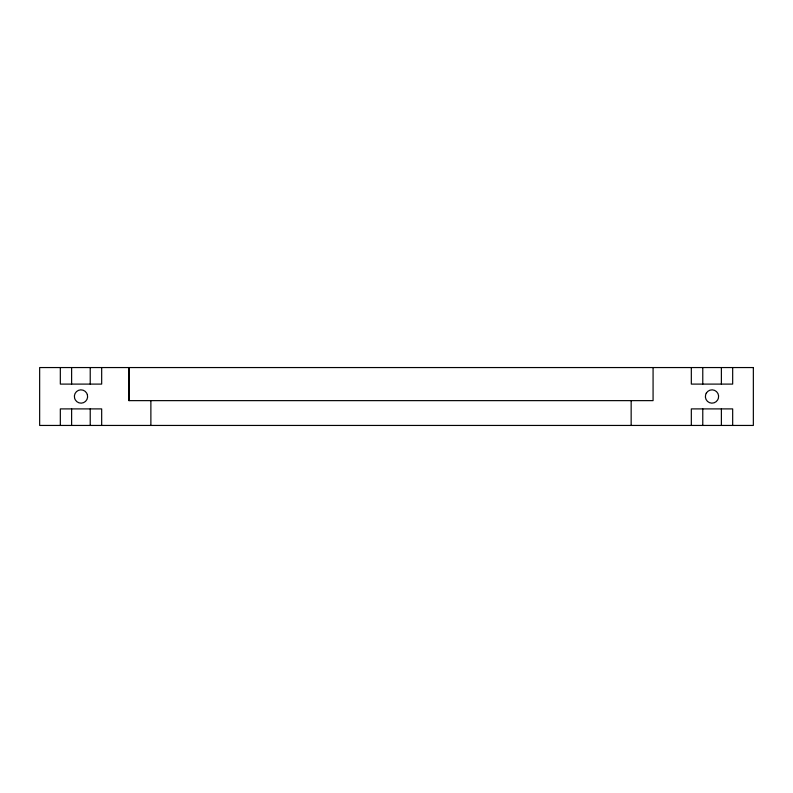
<?xml version="1.0" encoding="UTF-8"?>
<svg xmlns="http://www.w3.org/2000/svg" width="793" height="793" viewBox="0 0 793 793"><rect width="100%" height="100%" fill="white"/><g stroke="black" fill="none" stroke-linecap="round" stroke-linejoin="round"><path stroke-width="1.19" d="M128.962 400.634L128.972 367.555L129.051 400.634L653.075 400.634L653.075 367.555M732.673 367.555L732.673 384.099L691.327 384.099L691.327 367.555M732.673 425.444L732.673 408.901L691.327 408.901L691.327 425.444M721.382 367.555L721.382 384.099M721.382 408.901L721.382 425.444M702.776 367.555L702.776 384.099M702.776 408.901L702.776 425.444M631.159 400.634L631.159 425.444M150.878 400.634L150.878 425.444M101.673 367.555L101.673 384.099L60.327 384.099L60.327 367.555M101.673 425.444L101.673 408.901L60.327 408.901L60.327 425.444M90.224 367.555L90.224 384.099M90.224 408.901L90.224 425.444M71.618 367.555L71.618 384.099M71.618 408.901L71.618 425.444M706.266 393.189L705.611 394.785A6.612 6.612 0 0 0 717.734 399.811L718.389 398.215A6.612 6.612 0 0 0 706.266 393.189M753.35 367.555L39.65 367.555L39.65 425.444L753.35 425.444L753.35 367.555M87.389 394.785L86.734 393.189A6.612 6.612 0 0 0 74.611 398.215L75.266 399.811A6.612 6.612 0 0 0 87.389 394.785"/></g></svg>
